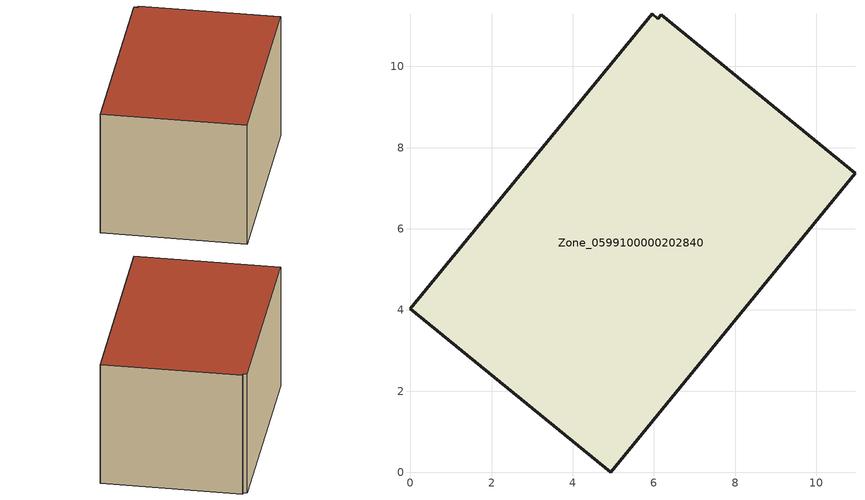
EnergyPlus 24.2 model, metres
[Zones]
Zone_0599100000202840
 floor ground (C_G): 5.95,11.3 6.1,11.18 6.18,11.28 10.95,7.37 4.93,0 0,4.04 z0
 wall outside (C_F): 5.95,11.3 0,4.04 4.93,0 10.95,7.37 6.18,11.28 6.1,11.18 5.95,11.3 z0:5.85
 roof outside (C_R): 6.1,11.18 5.95,11.3 0,4.04 4.93,0 10.95,7.37 6.18,11.28 z5.85
[BUILDING]
Pand.0599100000202840: North Axis=0; Terrain=City; Loads Convergence Tolerance Value=0.04; Temperature Convergence Tolerance Value=0.4; Solar Distribution=FullExterior; Maximum Number of Warmup Days=25; Minimum Number of Warmup Days=1
[Site:Location]
Rotterdam.The.Hague.AP_ZH_NLD Design_Conditions: Latitude=51.96; Longitude=4.45; Time Zone=1; Elevation=-4.5
[SITE:GROUNDTEMPERATURE:BUILDINGSURFACE]
18, 18, 18, 18, 18, 18, 18, 18, 18, 18, 18, 18
[MATERIAL] Thermal Absorptance=0.9; Solar Absorptance=0.7; Visible Absorptance=0.7
Name | Roughness | Thickness | Conductivity | Density | Specific Heat
G.TC.1946-1964 | MediumSmooth | 0.15 | 1 | 540 | 1210
F.TC.1946-1964 | Rough | 0.3 | 0.857143 | 1920 | 840
R.TC.1946-1964 | MediumRough | 0.2 | 0.235294 | 1500 | 1000
[CONSTRUCTION]
C_G: G.TC.1946-1964
C_F: F.TC.1946-1964
C_R: R.TC.1946-1964
[ZONE]
Zone_0599100000202840: Type=1; Multiplier=1; Ceiling Height=Autocalculate; Volume=Autocalculate; Floor Area=autocalculate; Part of Total Floor Area=Yes
[ZONEINFILTRATION:DESIGNFLOWRATE]
Infil_Zone_0599100000202840: Zone or ZoneList or Space or SpaceList=Zone_0599100000202840; Schedule=AlwaysOn; Design Flow Rate Calculation Method=Flow/Area; Flow Rate per Floor Area=0.003; Constant Term Coefficient=1; Temperature Term Coefficient=0; Velocity Term Coefficient=0; Velocity Squared Term Coefficient=0
[HVACTEMPLATE:ZONE:IDEALLOADSAIRSYSTEM]
Zone_0599100000202840: Maximum Heating Supply Air Temperature=50; Minimum Cooling Supply Air Temperature=13; Maximum Heating Supply Air Humidity Ratio=0.0156; Minimum Cooling Supply Air Humidity Ratio=0.0077; Heating Limit=NoLimit; Cooling Limit=NoLimit; Dehumidification Control Type=ConstantSensibleHeatRatio; Cooling Sensible Heat Ratio=0.7; Dehumidification Setpoint=60; Humidification Control Type=None; Humidification Setpoint=30; Outdoor Air Method=None; Outdoor Air Flow Rate per Person=0.00944; Outdoor Air Flow Rate per Zone Floor Area=0; Outdoor Air Flow Rate per Zone=0; Demand Controlled Ventilation Type=None; Outdoor Air Economizer Type=NoEconomizer; Heat Recovery Type=None; Sensible Heat Recovery Effectiveness=0.7; Latent Heat Recovery Effectiveness=0.65
[ZONECONTROL:THERMOSTAT]
ThermostatControl_Zone_0599100000202840: Zone or ZoneList=Zone_0599100000202840; Control Type Schedule=DualSetpointControlType; Control 1=Thermostat_Zone_0599100000202840; Temperature Difference Between Cutout And Setpoint=0
[THERMOSTATSETPOINT:DUALSETPOINT]
Thermostat_Zone_0599100000202840: Heating Setpoint Temperature Schedule=HeatingSetpoint_Zone_0599100000202840; Cooling Setpoint Temperature Schedule=CoolingSetpoint_Zone_0599100000202840
[SCHEDULE:COMPACT]
HeatingSetpoint_Zone_0599100000202840: Through: 12/31, For: AllDays, Until: 24:00, 21
CoolingSetpoint_Zone_0599100000202840: Through: 12/31, For: AllDays, Until: 24:00, 24
DualSetpointControlType: Through: 12/31, For: AllDays, Until: 24:00, 4
AlwaysOn: Through: 12/31, For: AllDays, Until: 24:00, 1
